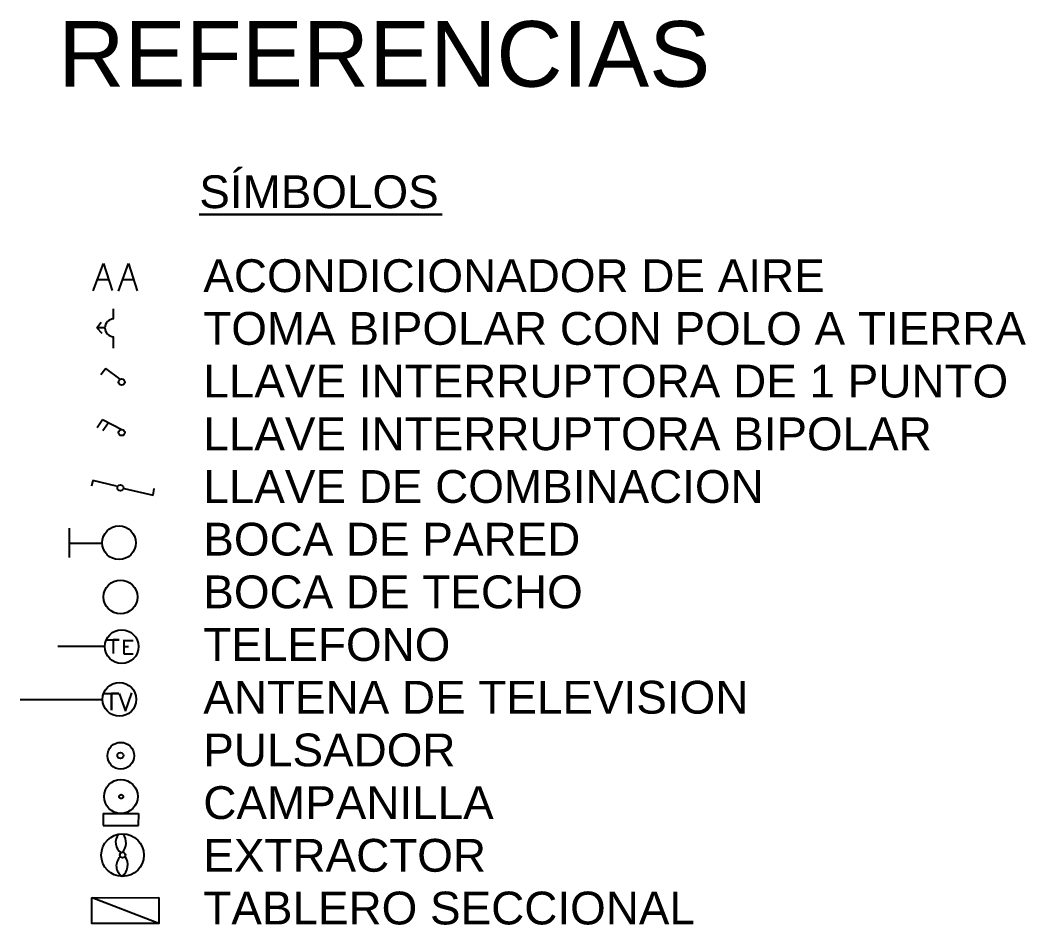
# Model space of a CAD drawing. Header units: millimetres. Extents: x 99.4 to 144.1, y 52.8 to 70.7.
# Drawn here: x 104.566 to 109.164, y 52.779 to 56.916 of the extents above; entities that cross this region are included whole.
import ezdxf

# ---------------------------------------------------------------- set-up
doc = ezdxf.new("R2010")
doc.units = ezdxf.units.MM
doc.header["$LTSCALE"] = 0.1
doc.linetypes.add('ACAD_ISO02W100', pattern=[15, 12, -3])
doc.linetypes.add('ACAD_ISO04W100', pattern=[30, 24, -3, 0, -3])
doc.layers.add('Texto', color=7, linetype='Continuous')
doc.styles.get("Standard").update_dxf_attribs({"font": 'arial.ttf'})
pattern_1 = [(0, (0, 0), (0, 6.985), [5.08, -1.905]), (90, (0, 0), (-6.985, 4e-16), [5.08, -1.905])]

msp = doc.modelspace()

# ---------------------------------------------------------------- hatches: boundary and pattern name
at = {"layer": 'Texto'}
h = msp.add_hatch(dxfattribs=at)
h.set_pattern_fill('ANGLE', color=1)
h.set_pattern_definition(pattern_1)
h.paths.add_polyline_path([(105.0385, 54.7772, 1), (105.0106, 54.7772, 1)])
h.paths.add_polyline_path([(105.016, 55.0298, 1), (105.0439, 55.0298, 1)])
h.paths.add_polyline_path([(105.0439, 55.2609, 1), (105.016, 55.2609, 1)])
h = msp.add_hatch(dxfattribs=at)
h.set_pattern_fill('ANGLE', color=1)
h.set_pattern_definition(pattern_1)
h.paths.add_polyline_path([(104.941, 54.526, 1), (105.0952, 54.526, 1)])
h.paths.add_polyline_path([(104.9478, 54.2781, 1), (105.1019, 54.2781, 1)])
h = msp.add_hatch(dxfattribs=at)
h.set_pattern_fill('ANGLE', color=1)
h.set_pattern_definition(pattern_1)
h.paths.add_polyline_path([(105.0108, 53.5532, 1), (105.0387, 53.5532, 1)])

# ---------------------------------------------------------------- linework, layer by layer
at = {"layer": 'Texto', "color": 0, "linetype": 'ACAD_ISO02W100', "lineweight": 30}
msp.add_line((105.3843, 56.0276), (106.4948, 56.0276), dxfattribs=at)
at = {"layer": 'Texto', "color": 1}
for p, q in [((104.9003, 55.6776), (104.9466, 55.8032)), ((104.9466, 55.8032), (104.9863, 55.6789)), ((105.0156, 55.6772), (105.0619, 55.8028)), ((105.0619, 55.8028), (105.1016, 55.6785)), ((104.9196, 55.7306), (104.9704, 55.7305)), ((105.0353, 55.73), (105.0858, 55.7301)), ((104.9933, 55.5494), (104.9933, 55.5956)), ((104.9163, 55.5089), (104.9371, 55.5352)), ((104.9166, 55.5085), (104.9398, 55.4844)), ((104.9539, 55.5088), (104.9167, 55.5088)), ((104.9933, 55.416), (104.9933, 55.4683)), ((104.9576, 55.3227), (104.9344, 55.2932)), ((105.023, 55.2742), (104.9576, 55.3227)), ((104.9428, 55.0888), (104.9175, 55.0508)), ((105.0314, 55.0424), (104.9428, 55.0888)), ((104.9702, 55.074), (104.9449, 55.0382)), ((104.8985, 54.8106), (104.8922, 54.7853)), ((105.0061, 54.7853), (104.8985, 54.8106)), ((105.042, 54.7747), (105.1749, 54.7431)), ((105.1749, 54.7431), (105.1791, 54.7747)), ((104.7902, 54.5929), (104.7902, 54.459)), ((104.941, 54.5226), (104.7902, 54.5226)), ((104.9622, 54.0814), (105.0186, 54.0814)), ((105.0186, 54.0814), (104.9908, 54.0814)), ((104.9908, 54.0814), (104.9908, 54.0333)), ((105.0406, 54.0814), (105.0406, 54.0178)), ((105.0414, 54.0798), (105.0831, 54.0798)), ((104.9908, 54.0333), (104.9908, 54.0194)), ((105.0414, 54.052), (105.0618, 54.052)), ((105.0406, 54.0178), (105.0831, 54.0178)), ((104.9516, 53.8372), (105.0177, 53.8372)), ((105.0177, 53.8372), (104.9834, 53.8372)), ((104.9834, 53.8372), (104.9834, 53.7606)), ((105.0194, 53.8372), (105.0471, 53.7565)), ((105.0471, 53.7565), (105.0774, 53.8397)), ((104.9834, 53.7606), (104.9834, 53.8356)), ((104.9459, 53.2882), (104.9459, 53.2338)), ((104.9461, 53.2883), (105.1072, 53.2879)), ((105.1079, 53.2338), (105.1083, 53.2874)), ((104.9459, 53.2338), (105.1079, 53.2338)), ((105.1997, 52.7848), (104.8958, 52.9026))]:
    msp.add_line(p, q, dxfattribs=at)
at = {"layer": 'Texto', "color": 1, "linetype": 'ACAD_ISO04W100'}
msp.add_line((104.9471, 54.0511), (104.7389, 54.0511), dxfattribs=at)
at = {"layer": 'Texto', "color": 1, "linetype": 'ACAD_ISO02W100'}
msp.add_line((104.9429, 53.8077), (104.566, 53.8077), dxfattribs=at)
at = {"layer": 'Texto', "color": 1}
msp.add_lwpolyline([(105.1997, 52.9032), (105.1997, 52.7847), (104.8946, 52.7846), (104.8946, 52.9031)], close=True, dxfattribs=at)
for centre, radius in [((105.03, 55.2609), 0.014), ((105.03, 55.0298), 0.014), ((105.0246, 54.7772), 0.014), ((105.0181, 54.526), 0.0771), ((105.0248, 54.2781), 0.0771), ((105.0304, 54.0512), 0.0771), ((105.02, 53.8098), 0.0771), ((105.0262, 53.5521), 0.0611), ((105.0248, 53.5532), 0.014), ((105.0267, 53.3658), 0.0771), ((105.028, 53.3652), 0.00928), ((105.0346, 53.0978), 0.0974), ((105.0346, 53.0978), 0.0127)]:
    msp.add_circle(centre, radius, dxfattribs=at)
for centre, radius, start, end in [((104.9943, 55.5089), 0.0406, 91.4308, 268.5692), ((104.9864, 53.154), 0.0641, 315.3667, 38.7246), ((105.0577, 53.1561), 0.0552, 137.8154, 238.798), ((105.0621, 53.0489), 0.0564, 132.8049, 238.2269), ((104.9939, 53.0526), 0.0644, 306.6476, 36.7296)]:
    msp.add_arc(centre, radius, start, end, dxfattribs=at)

# ---------------------------------------------------------------- texts
at = {"layer": 'Texto'}
for s, height, p in [('REFERENCIAS', 0.3, (104.7406, 56.6115)), ('SÍMBOLOS', 0.15, (105.385, 56.0562)), ('ACONDICIONADOR DE AIRE', 0.15, (105.4035, 55.6723)), ('TOMA BIPOLAR CON POLO A TIERRA ', 0.15, (105.4035, 55.4313)), ('LLAVE INTERRUPTORA DE 1 PUNTO', 0.15, (105.4035, 55.1904)), ('LLAVE INTERRUPTORA BIPOLAR ', 0.15, (105.4035, 54.9494)), ('LLAVE DE COMBINACION', 0.15, (105.4035, 54.7084)), ('BOCA DE PARED ', 0.15, (105.4035, 54.4675)), ('BOCA DE TECHO', 0.15, (105.4035, 54.2265)), ('TELEFONO', 0.15, (105.4035, 53.9856)), ('ANTENA DE TELEVISION', 0.15, (105.4035, 53.7446)), ('PULSADOR', 0.15, (105.4035, 53.5036)), ('CAMPANILLA', 0.15, (105.4035, 53.2627)), ('EXTRACTOR', 0.15, (105.4035, 53.0217)), ('TABLERO SECCIONAL', 0.15, (105.4035, 52.7807))]:
    msp.add_text(s, height=height, dxfattribs=at).set_placement(p)

doc.saveas('drawing.dxf')
